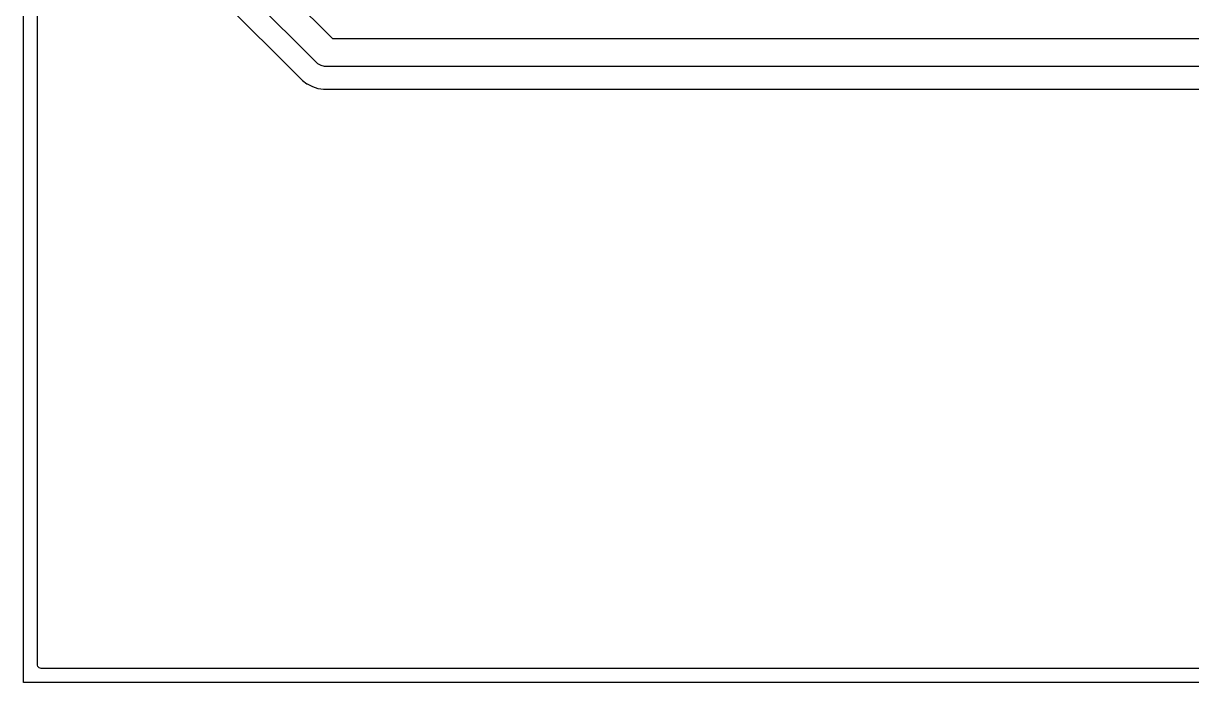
# Model space of a CAD drawing. Extents: x 20 to 124, y -124 to -20.
# Drawn here: x 20 to 61.31, y -124 to -100.66 of the extents above; entities that cross this region are included whole.
import ezdxf

# ---------------------------------------------------------------- set-up
doc = ezdxf.new("R2010")
doc.units = 0
doc.layers.add('BLACK', color=7, linetype='CONTINUOUS')
doc.layers.add('WHITE', color=7, linetype='CONTINUOUS')

msp = doc.modelspace()

# ---------------------------------------------------------------- linework, layer by layer
at = {"layer": 'BLACK', "linetype": 'CONTINUOUS'}
for p, q in [((20.5005, -123.3755), (20.5005, -85.810248)), ((28.1276, -98.393293), (30.927207, -101.1929)), ((30.366546, -102.046453), (27.274047, -98.953953)), ((26.635636, -99.447621), (29.872886, -102.684871)), ((30.927207, -101.1929), (107.079894, -101.1929)), ((30.41571, -102.089568), (30.366546, -102.046453)), ((30.415719, -102.089577), (30.41571, -102.089568)), ((30.528758, -102.15484), (30.415719, -102.089577)), ((30.654837, -102.188623), (30.528758, -102.15484)), ((30.654852, -102.188623), (30.654837, -102.188623)), ((30.7201, -102.1929), (30.654852, -102.188623)), ((107.287, -102.1929), (30.7201, -102.1929)), ((29.872886, -102.684871), (30.027849, -102.797456)), ((30.027849, -102.797456), (30.03849, -102.805187)), ((30.03849, -102.805187), (30.129685, -102.851653)), ((30.129685, -102.851653), (30.220876, -102.898118)), ((30.220876, -102.898118), (30.220878, -102.898118)), ((30.220878, -102.898118), (30.220881, -102.89812)), ((30.220881, -102.89812), (30.318222, -102.929748)), ((30.318222, -102.929748), (30.415565, -102.961377)), ((30.415565, -102.961377), (30.516657, -102.977388)), ((30.516657, -102.977388), (30.617748, -102.9934)), ((30.617748, -102.9934), (30.617749, -102.9934)), ((30.617749, -102.9934), (107.389351, -102.9934)), ((20.511706, -123.427011), (20.5005, -123.3755)), ((20.557461, -123.479815), (20.511706, -123.427011)), ((20.6245, -123.4995), (20.557461, -123.479815)), ((123.3755, -123.4995), (20.6245, -123.4995))]:
    msp.add_line(p, q, dxfattribs=at)
at = {"layer": 'WHITE', "linetype": 'CONTINUOUS'}
for p, q in [((20, -124), (20, -20)), ((124, -124), (20, -124))]:
    msp.add_line(p, q, dxfattribs=at)

doc.saveas('drawing.dxf')
